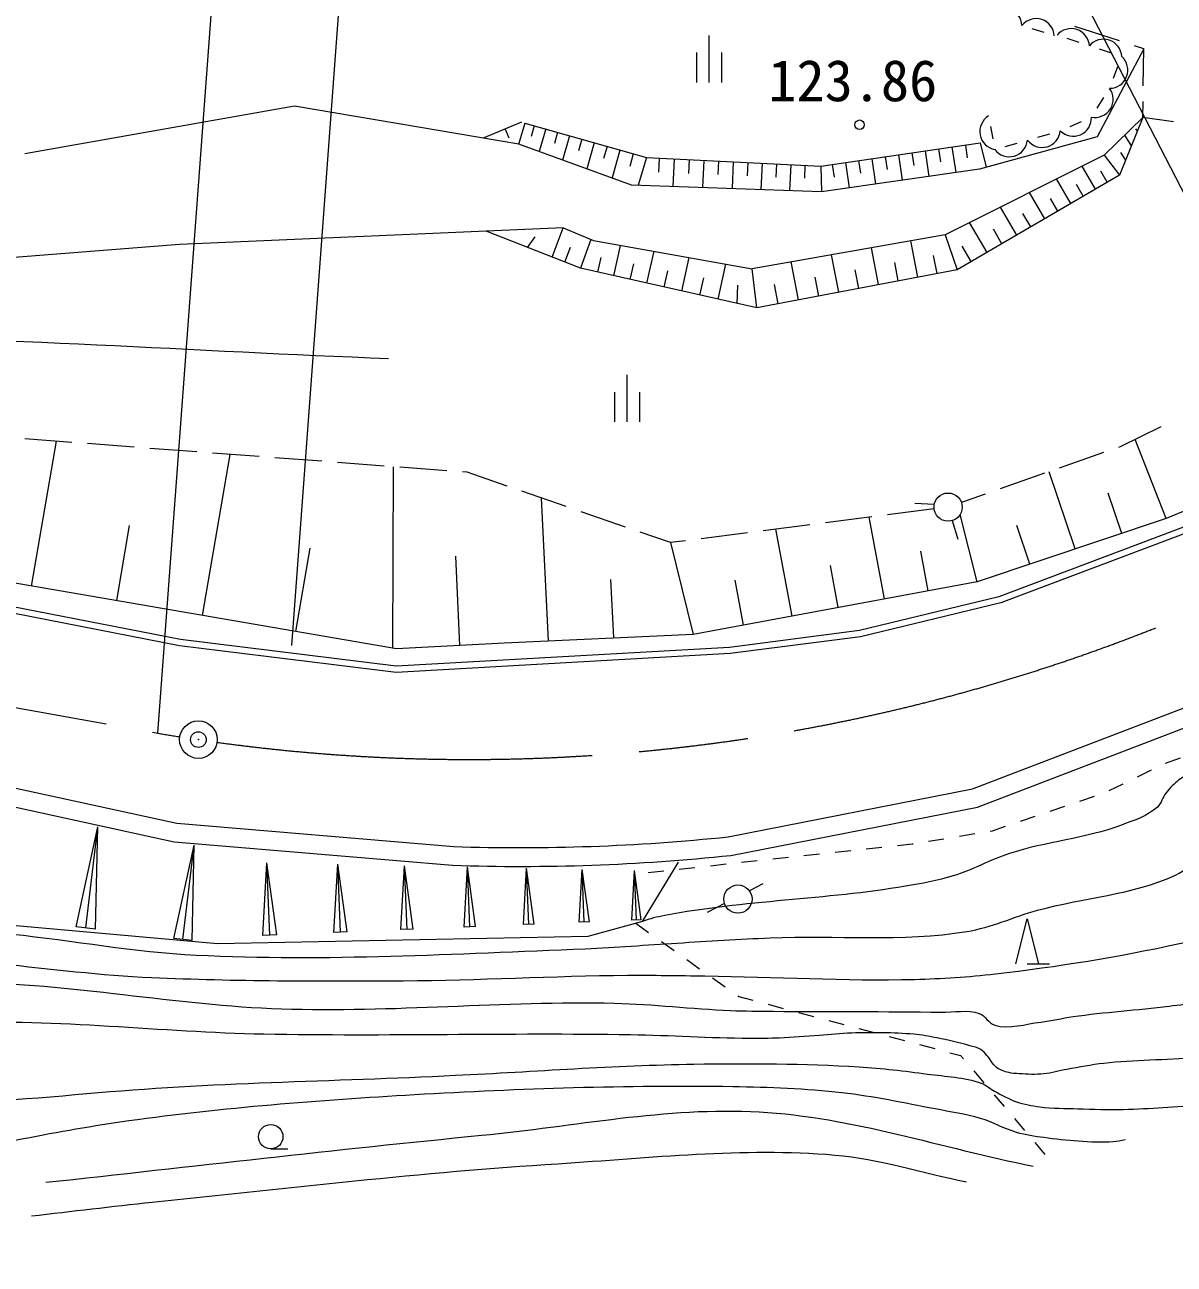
# Model space of a CAD drawing. Units: millimetres, scale not verified. Extents: x 40000 to 680000, y 20000 to 380000.
# Drawn here: x 345406 to 382084, y 268589 to 308137 of the extents above; entities that cross this region are included whole.
import ezdxf
from ezdxf.enums import TextEntityAlignment as Align

# ---------------------------------------------------------------- set-up
doc = ezdxf.new("R2010")
doc.units = ezdxf.units.MM
doc.header["$LTSCALE"] = 1000
doc.header["$PDMODE"] = 32
doc.header["$PDSIZE"] = 500
doc.linetypes.add('CHAIN', pattern=[18.5, 12, -1.5, 3.5, -1.5])
for name, color, linetype, lineweight in [('M-BGD', 7, 'Continuous', 13), ('M-BMK', 2, 'CHAIN', 13), ('M-STR-HTXT', 7, 'Continuous', 13), ('M-WORK', 1, 'Continuous', 13)]:
    doc.layers.add(name, color=color, linetype=linetype, lineweight=lineweight)
doc.styles.add('ＭＳ ゴシック', font='')
doc.styles.get('ＭＳ ゴシック').set_extended_font_data('MS Gothic')

msp = doc.modelspace()

# ---------------------------------------------------------------- linework, layer by layer
at = {"layer": 'M-BGD'}
for p, q in [((380338, 307624), (378910, 308084)), ((367235, 307800), (367235, 306300)), ((377932, 307888), (377552, 308013)), ((379051, 307570), (378671, 307695)), ((381114, 307375), (379626, 304559)), ((380083, 307232), (379703, 307356)), ((381114, 307375), (380814, 307471)), ((381097, 306190), (381114, 307375)), ((366835, 307250), (366835, 306300)), ((367635, 307250), (367635, 306300)), ((380145, 306430), (380287, 306804)), ((379625, 305481), (379839, 305819)), ((381083, 305181), (381090, 305690)), ((361254, 305028), (360033, 304518)), ((361358, 305003), (361163, 304317)), ((361358, 305003), (365243, 303902)), ((378761, 304892), (379127, 305053)), ((379852, 303978), (381083, 305181)), ((381083, 305181), (380342, 303344)), ((382064, 305038), (381083, 305181)), ((360730, 304809), (360853, 304528)), ((361661, 304917), (361564, 304574)), ((362028, 304813), (361822, 304089)), ((362407, 304706), (362306, 304348)), ((362788, 304598), (362567, 303820)), ((379626, 304559), (375868, 303529)), ((376220, 304890), (376293, 304497)), ((377732, 304550), (378116, 304660)), ((380499, 304611), (380715, 304270)), ((380850, 304819), (380904, 304738)), ((364769, 303024), (361166, 304326)), ((363182, 304486), (363076, 304113)), ((363578, 304374), (363341, 303540)), ((363987, 304258), (363877, 303870)), ((364398, 304141), (364145, 303250)), ((370808, 303626), (375895, 304370)), ((374565, 304175), (374624, 303767)), ((374992, 304238), (375111, 303421)), ((375420, 304300), (375480, 303891)), ((375895, 304370), (376088, 303589)), ((376686, 304253), (377071, 304363)), ((364823, 304021), (364709, 303616)), ((365243, 303902), (364974, 303017)), ((365243, 303902), (370808, 303626)), ((365645, 303882), (365623, 303438)), ((366127, 303858), (366083, 302978)), ((366602, 303834), (366581, 303397)), ((367078, 303811), (367035, 302944)), ((367547, 303787), (367525, 303357)), ((368015, 303764), (367973, 302910)), ((368478, 303741), (368457, 303317)), ((371591, 303740), (371709, 302934)), ((372014, 303802), (372073, 303398)), ((372437, 303864), (372556, 303055)), ((372862, 303926), (372921, 303521)), ((373286, 303988), (373405, 303176)), ((373712, 304050), (373771, 303644)), ((374138, 304113), (374257, 303298)), ((379852, 303978), (374771, 301436)), ((379852, 303978), (380342, 303344)), ((380366, 304065), (380533, 303817)), ((368940, 303718), (368898, 302877)), ((369396, 303696), (369376, 303278)), ((369852, 303673), (369811, 302845)), ((370302, 303651), (370281, 303240)), ((370808, 303626), (370833, 302808)), ((375868, 303529), (370833, 302808)), ((371169, 303679), (371228, 303276)), ((380342, 303344), (375158, 300317)), ((379574, 302896), (379148, 303626)), ((379945, 303112), (379739, 303465)), ((370833, 302808), (364769, 303024)), ((378788, 302436), (378332, 303218)), ((379182, 302667), (378962, 303044)), ((377951, 301948), (377463, 302783)), ((378371, 302193), (378135, 302597)), ((377059, 301427), (376538, 302320)), ((376111, 300873), (375553, 301827)), ((377506, 301688), (377254, 302120)), ((363142, 300368), (360131, 301550)), ((361447, 301034), (361697, 301367)), ((362237, 300723), (362588, 301657)), ((362588, 301657), (363555, 301254)), ((374771, 301436), (368611, 300355)), ((374771, 301436), (375158, 300317)), ((376587, 301151), (376317, 301612)), ((362641, 300565), (362819, 301039)), ((363471, 301289), (363142, 300368)), ((363555, 301254), (368611, 300355)), ((364200, 300130), (364418, 301100)), ((372651, 299845), (372426, 301024)), ((373901, 300084), (373679, 301244)), ((375607, 300579), (375319, 301072)), ((363694, 300244), (363800, 300717)), ((365258, 299891), (365487, 300910)), ((366367, 299642), (366607, 300711)), ((370095, 299356), (369862, 300574)), ((371383, 299602), (371153, 300801)), ((374517, 300202), (374407, 300777)), ((368764, 299102), (363142, 300368)), ((364728, 300011), (364840, 300508)), ((365811, 299767), (365928, 300289)), ((367528, 299380), (367781, 300502)), ((368764, 299102), (368611, 300355)), ((375158, 300317), (368764, 299102)), ((372018, 299724), (371904, 300318)), ((373277, 299965), (373165, 300550)), ((366946, 299511), (367069, 300059)), ((368135, 299243), (368160, 299832)), ((369441, 299231), (369324, 299845)), ((370739, 299479), (370624, 300083)), ((364620, 296969), (364620, 295469)), ((364220, 296419), (364220, 295469)), ((365020, 296419), (365020, 295469)), ((381654, 295304), (380357, 294672)), ((380357, 294672), (380303, 294653)), ((381830, 292379), (380841, 294908)), ((379831, 294487), (378415, 293991)), ((386350, 294283), (381830, 292379)), ((378926, 291411), (378095, 293878)), ((377944, 293825), (376528, 293328)), ((376056, 293163), (375294, 292895)), ((380413, 291906), (379980, 293191)), ((374423, 292689), (372935, 292499)), ((374428, 292833), (373807, 292860)), ((364575, 292110), (363157, 292601)), ((372439, 292436), (370951, 292246)), ((372834, 289816), (372350, 292424)), ((374999, 292316), (375178, 291719)), ((375791, 290366), (375250, 292507)), ((381830, 292379), (375791, 290366)), ((366010, 291614), (365047, 291947)), ((368471, 291929), (366984, 291738)), ((370455, 292182), (368967, 291992)), ((369888, 289269), (369372, 292044)), ((382599, 292190), (376490, 289889)), ((382675, 292004), (376549, 289698)), ((377474, 290927), (377057, 292164)), ((366488, 291675), (366010, 291614)), ((366010, 291614), (366731, 288682)), ((374232, 290076), (373998, 291341)), ((371365, 289544), (371115, 290889)), ((364200, 288582), (364111, 290432)), ((375791, 290366), (366731, 288682)), ((368336, 288981), (368070, 290412)), ((376490, 289889), (372038, 288809)), ((376549, 289698), (372075, 288612)), ((372038, 288809), (367892, 288270)), ((372075, 288612), (367910, 288071)), ((375643, 283755), (382451, 286364)), ((375809, 283176), (382687, 285812)), ((381345, 284354), (380897, 284132)), ((382269, 284731), (381797, 284566)), ((367849, 282226), (375643, 283755)), ((380448, 283911), (380000, 283689)), ((367938, 281632), (375809, 283176)), ((378584, 283196), (378111, 283035)), ((379531, 283518), (379058, 283357)), ((377638, 282873), (377164, 282712)), ((376276, 282409), (376215, 282399)), ((376691, 282551), (376276, 282409)), ((373724, 281987), (373252, 281936)), ((373749, 281991), (373724, 281987)), ((374736, 282154), (374242, 282073)), ((375722, 282318), (375229, 282236)), ((370766, 281669), (370269, 281616)), ((371761, 281776), (371263, 281723)), ((372755, 281883), (372258, 281830)), ((365122, 279527), (366265, 281422)), ((366789, 281242), (366292, 281188)), ((367783, 281349), (367286, 281295)), ((368778, 281456), (368281, 281402)), ((369772, 281562), (369275, 281509)), ((364774, 279570), (364862, 281151)), ((365079, 279582), (364862, 281151)), ((364927, 279576), (364862, 281151)), ((365795, 281135), (365298, 281082)), ((368961, 280724), (368528, 280502)), ((367735, 280098), (367182, 279816)), ((377030, 278178), (377389, 279613)), ((377389, 279613), (377748, 278178)), ((365079, 279582), (364774, 279570)), ((364904, 279467), (365311, 279177)), ((365719, 278888), (366126, 278598)), ((366534, 278308), (366941, 278018)), ((377389, 278178), (378107, 278178)), ((367348, 277728), (367756, 277438)), ((368163, 277149), (368189, 277131)), ((368189, 277131), (368642, 277010)), ((369125, 276882), (369608, 276753)), ((370091, 276624), (370575, 276496)), ((371058, 276367), (371541, 276239)), ((372024, 276110), (372507, 275982)), ((372991, 275853), (373474, 275725)), ((373957, 275596), (374440, 275468)), ((374923, 275339), (375268, 275248)), ((375268, 275248), (375361, 275138)), ((375686, 274758), (376010, 274378)), ((376335, 273997), (376659, 273617)), ((376984, 273237), (377308, 272856)), ((377633, 272476), (377957, 272095))]:
    msp.add_line(p, q, dxfattribs=at)
for centre, radius in [((372045, 304950), 150), ((374869, 292746), 450), ((350945, 285327), 600), ((368162, 280240), 450)]:
    msp.add_circle(centre, radius, dxfattribs=at)
for centre, start, end in [((376644, 308090), 2.9376, 140.7603), ((377676, 307751), 2.9376, 140.7603), ((378795, 307433), 2.9376, 140.7603), ((379828, 307095), 2.9376, 140.7603), ((380020, 306692), 270.2114, 48.0341), ((379555, 305762), 258.7964, 36.6191), ((376463, 304732), 121.593, 259.4157), ((378860, 305164), 224.8027, 2.6254), ((377867, 304807), 216.9501, 354.7728), ((376821, 304510), 216.9501, 354.7728)]:
    msp.add_arc(centre, 582, start, end, dxfattribs=at)
msp.add_open_spline([(389367, 287123), (388333, 286661), (387299, 286197), (386249, 285772), (385492, 285467), (384705, 285239), (383957, 284911), (383368, 284652), (382755, 284417), (382234, 284040), (382077, 283926), (381942, 283780), (381822, 283628), (381713, 283490), (381676, 283297), (381547, 283178), (381232, 282889), (380801, 282751), (380401, 282601), (379249, 282170), (377995, 282073), (376826, 281693), (376213, 281495), (375646, 281167), (375029, 280978), (374533, 280827), (374019, 280735), (373508, 280648), (370964, 280219), (368359, 280200), (365826, 279713), (365588, 279668), (365347, 279618), (365122, 279527)], degree=3, knots=[0, 0, 0, 0, 1, 1, 1, 2, 2, 2, 3, 3, 3, 4, 4, 4, 5, 5, 5, 6, 6, 6, 7, 7, 7, 8, 8, 8, 9, 9, 9, 10, 10, 10, 11, 11, 11, 11], dxfattribs=at)
msp.add_point((350945, 285327), dxfattribs=at)
at = {"layer": 'M-BMK'}
msp.add_line((331277, 288856), (349656, 285531), dxfattribs=at)
for start, end in [(262.20899, 298.61445), (260.36824, 261.04933)]:
    msp.add_arc((359576, 343984), 59289, start, end, dxfattribs=at)
at = {"layer": 'M-STR-HTXT'}
msp.add_line((353925, 288333), (357158, 331988), dxfattribs=at)
at = {"layer": 'M-WORK'}
for p, q in [((387970, 291937), (368543, 329640)), ((349656, 285531), (352777, 327667)), ((354011, 305542), (345403, 304019)), ((361166, 304326), (354011, 305542)), ((362588, 301657), (350346, 301126)), ((350346, 301126), (340791, 300384)), ((346905, 294810), (345409, 294923)), ((345622, 290229), (346415, 294847)), ((348899, 294660), (347403, 294772)), ((350893, 294509), (349398, 294622)), ((351079, 289292), (351961, 294429)), ((352888, 294359), (351392, 294472)), ((354882, 294208), (353386, 294321)), ((356876, 294058), (355381, 294171)), ((357153, 288249), (357169, 294036)), ((358871, 293908), (357375, 294020)), ((359523, 293858), (359369, 293870)), ((360795, 293418), (359523, 293858)), ((357269, 288229), (327287, 293377)), ((362685, 292764), (361267, 293255)), ((350345, 288323), (328065, 292668)), ((350377, 288521), (328097, 292866)), ((362115, 288476), (361897, 293037)), ((348338, 289763), (348750, 292163)), ((354059, 288781), (354514, 291434)), ((359293, 288332), (359157, 291179)), ((357254, 287469), (350345, 288323)), ((357261, 287670), (350377, 288521)), ((360708, 288404), (357269, 288229)), ((366731, 288682), (360708, 288404)), ((367910, 288071), (357254, 287469)), ((367892, 288270), (357261, 287670)), ((331569, 286726), (350262, 282664)), ((331454, 286137), (350172, 282070)), ((347042, 279358), (347739, 282546)), ((347354, 279321), (347739, 282546)), ((347666, 279284), (347739, 282546)), ((350262, 282664), (359093, 281917)), ((350172, 282070), (359058, 281318)), ((350160, 278986), (350812, 281963)), ((350452, 278951), (350812, 281963)), ((350743, 278916), (350812, 281963)), ((352998, 279082), (353126, 281400)), ((353446, 279100), (353126, 281400)), ((353222, 279091), (353126, 281400)), ((355271, 279176), (355391, 281352)), ((355691, 279193), (355391, 281352)), ((355481, 279185), (355391, 281352)), ((357409, 279265), (357522, 281306)), ((357804, 279281), (357522, 281306)), ((357606, 279273), (357522, 281306)), ((359422, 279348), (359528, 281264)), ((359792, 279363), (359528, 281264)), ((359607, 279356), (359528, 281264)), ((361315, 279426), (361415, 281224)), ((361662, 279441), (361415, 281224)), ((361489, 279434), (361415, 281224)), ((363097, 279500), (363191, 281186)), ((363423, 279514), (363191, 281186)), ((363260, 279507), (363191, 281186)), ((351554, 278813), (340851, 279771)), ((347666, 279284), (347042, 279358)), ((357804, 279281), (357409, 279265)), ((359792, 279363), (359422, 279348)), ((361662, 279441), (361315, 279426)), ((363423, 279514), (363097, 279500)), ((365122, 279527), (363371, 279044)), ((350743, 278916), (350160, 278986)), ((363371, 279044), (351554, 278813)), ((353446, 279100), (352998, 279082)), ((355691, 279193), (355271, 279176)), ((353255, 272268), (353799, 272268))]:
    msp.add_line(p, q, dxfattribs=at)
msp.add_circle((353255, 272657), 389, dxfattribs=at)
for radius, start, end in [(63949, 268.09213, 275.94803), (64549, 268.07849, 275.97205)]:
    msp.add_arc((361222, 345831), radius, start, end, dxfattribs=at)
for points, knots in [([(357017, 297481), (350805, 297714), (344598, 298180), (338382, 298181), (332474, 298182), (326537, 298233), (320672, 297522), (314215, 296739), (307861, 295196), (301563, 293568), (298612, 292806), (295671, 291960), (292832, 290850), (291700, 290407), (290497, 290031), (289537, 289285), (289107, 288951), (288785, 288487), (288493, 288027)], [0, 0, 0, 0, 1, 1, 1, 2, 2, 2, 3, 3, 3, 4, 4, 4, 5, 5, 5, 6, 6, 6, 6]), ([(317319, 268589), (317447, 269267), (317526, 269956), (317705, 270622), (318056, 271924), (318316, 273305), (319049, 274436), (320049, 275979), (321489, 277260), (323048, 278234), (324899, 279389), (327020, 280220), (329181, 280519), (331831, 280885), (334515, 280099), (337179, 279864), (339785, 279633), (342391, 279396), (344993, 279124), (346955, 278919), (348903, 278548), (350874, 278452), (355010, 278251), (359157, 278494), (363295, 278657), (364273, 278695), (365248, 278781), (366225, 278838), (367215, 278896), (368204, 278960), (369195, 279003), (371284, 279095), (373401, 278867), (375465, 279205), (376239, 279331), (376963, 279673), (377720, 279883), (379178, 280287), (380746, 280367), (382120, 281001), (382446, 281152), (382700, 281426), (383000, 281625), (383809, 282162), (384625, 282693), (385474, 283165), (387046, 284038), (388674, 284811), (390314, 285548), (391289, 285986), (392339, 286259), (393284, 286758), (393879, 287072), (394481, 287406), (394966, 287872), (395138, 288036), (395210, 288287), (395383, 288449), (395696, 288740), (396099, 288918), (396474, 289123), (397098, 289463), (397803, 289652), (398399, 290039), (398966, 290408), (399429, 290915), (399939, 291359), (400419, 291777), (400791, 292358), (401369, 292624), (401773, 292810), (402245, 292821), (402689, 292808), (403275, 292790), (403828, 292419), (404412, 292459), (405355, 292524), (406315, 292852), (407089, 293394), (407612, 293761), (407910, 294373), (408299, 294879), (408597, 295268), (408873, 295674), (409161, 296071)], [0, 0, 0, 0, 1, 1, 1, 2, 2, 2, 3, 3, 3, 4, 4, 4, 5, 5, 5, 6, 6, 6, 7, 7, 7, 8, 8, 8, 9, 9, 9, 10, 10, 10, 11, 11, 11, 12, 12, 12, 13, 13, 13, 14, 14, 14, 15, 15, 15, 16, 16, 16, 17, 17, 17, 18, 18, 18, 19, 19, 19, 20, 20, 20, 21, 21, 21, 22, 22, 22, 23, 23, 23, 24, 24, 24, 25, 25, 25, 26, 26, 26, 27, 27, 27, 28, 28, 28, 28]), ([(405960, 290470), (405928, 290453), (405895, 290437), (405863, 290418), (405290, 290082), (404729, 289724), (404185, 289343), (403840, 289102), (403522, 288823), (403180, 288579), (403072, 288502), (402963, 288425), (402848, 288358), (402660, 288249), (402462, 288158), (402265, 288067), (401361, 287649), (400403, 287350), (399516, 286896), (399257, 286763), (399013, 286601), (398768, 286444), (397717, 285769), (396741, 284978), (395672, 284333), (395510, 284235), (395339, 284151), (395170, 284067), (394801, 283883), (394421, 283721), (394049, 283544), (393768, 283410), (393477, 283296), (393210, 283137), (392969, 282993), (392739, 282827), (392526, 282645), (392332, 282478), (392156, 282290), (391989, 282097), (391674, 281734), (391388, 281346), (391114, 280951), (390587, 280192), (390182, 279351), (389637, 278604), (389523, 278449), (389394, 278306), (389265, 278162), (389106, 277985), (388946, 277808), (388773, 277645), (388600, 277481), (388421, 277323), (388230, 277182), (387939, 276967), (387630, 276777), (387315, 276599), (387104, 276480), (386882, 276381), (386662, 276278), (386360, 276135), (386059, 275988), (385748, 275866), (385405, 275731), (385055, 275618), (384702, 275514), (384387, 275421), (384071, 275329), (383748, 275273), (383431, 275217), (383108, 275203), (382788, 275177), (381804, 275098), (380814, 275106), (379833, 274996), (379440, 274952), (379051, 274875), (378662, 274805), (378415, 274761), (378173, 274683), (377923, 274660), (377663, 274635), (377400, 274648), (377140, 274665), (377027, 274672), (376912, 274676), (376803, 274705), (376666, 274740), (376523, 274780), (376411, 274866), (376281, 274964), (376219, 275131), (376109, 275253), (376049, 275319), (375990, 275392), (375913, 275438), (375807, 275503), (375681, 275525), (375562, 275559), (375216, 275659), (374865, 275741), (374511, 275810), (374267, 275859), (374021, 275904), (373773, 275926), (373115, 275984), (372453, 275985), (371793, 275966), (371447, 275956), (371103, 275910), (370758, 275886), (370332, 275856), (369907, 275822), (369481, 275805), (369165, 275793), (368848, 275788), (368531, 275790), (367267, 275800), (366003, 275886), (364738, 275906), (360837, 275969), (356933, 275854), (353031, 275927), (349742, 275989), (346454, 276420), (343167, 276281), (340276, 276159), (337345, 275990), (334551, 275241), (332248, 274623), (329988, 273706), (327974, 272431), (326596, 271558), (325532, 270267), (324311, 269184)], [0, 0, 0, 0, 1, 1, 1, 2, 2, 2, 3, 3, 3, 4, 4, 4, 5, 5, 5, 6, 6, 6, 7, 7, 7, 8, 8, 8, 9, 9, 9, 10, 10, 10, 11, 11, 11, 12, 12, 12, 13, 13, 13, 14, 14, 14, 15, 15, 15, 16, 16, 16, 17, 17, 17, 18, 18, 18, 19, 19, 19, 20, 20, 20, 21, 21, 21, 22, 22, 22, 23, 23, 23, 24, 24, 24, 25, 25, 25, 26, 26, 26, 27, 27, 27, 28, 28, 28, 29, 29, 29, 30, 30, 30, 31, 31, 31, 32, 32, 32, 33, 33, 33, 34, 34, 34, 35, 35, 35, 36, 36, 36, 37, 37, 37, 38, 38, 38, 39, 39, 39, 40, 40, 40, 41, 41, 41, 42, 42, 42, 43, 43, 43, 44, 44, 44, 45, 45, 45, 45]), ([(319296, 269164), (320246, 270704), (320898, 272474), (322147, 273784), (323534, 275240), (325233, 276505), (327121, 277197), (331108, 278659), (335549, 278436), (339795, 278487), (343024, 278526), (346227, 277884), (349452, 277738), (352127, 277617), (354807, 277619), (357485, 277634), (359869, 277648), (362250, 277789), (364634, 277809), (365459, 277815), (366284, 277799), (367110, 277789), (369340, 277761), (371571, 277622), (373801, 277679), (374661, 277701), (375522, 277753), (376377, 277853), (378349, 278082), (380314, 278394), (382252, 278824), (383083, 279009), (383914, 279209), (384709, 279512), (385008, 279626), (385293, 279775), (385571, 279933), (385797, 280063), (386019, 280201), (386222, 280364), (386941, 280942), (387532, 281664), (388211, 282289), (388934, 282955), (389617, 283678), (390429, 284233), (390855, 284524), (391337, 284726), (391804, 284948), (392799, 285420), (393878, 285718), (394838, 286258), (395063, 286385), (395274, 286540), (395470, 286707), (395822, 287008), (396093, 287394), (396442, 287697), (396563, 287802), (396694, 287894), (396827, 287982), (397382, 288344), (397958, 288676), (398550, 288972), (399230, 289310), (399941, 289582), (400645, 289866)], [0, 0, 0, 0, 1, 1, 1, 2, 2, 2, 3, 3, 3, 4, 4, 4, 5, 5, 5, 6, 6, 6, 7, 7, 7, 8, 8, 8, 9, 9, 9, 10, 10, 10, 11, 11, 11, 12, 12, 12, 13, 13, 13, 14, 14, 14, 15, 15, 15, 16, 16, 16, 17, 17, 17, 18, 18, 18, 19, 19, 19, 20, 20, 20, 21, 21, 21, 22, 22, 22, 22]), ([(321418, 268727), (322064, 269788), (322473, 271035), (323354, 271911), (325081, 273630), (327354, 274776), (329618, 275678), (331750, 276526), (334068, 276838), (336340, 277155), (338708, 277486), (341109, 277620), (343500, 277592), (346876, 277553), (350219, 276853), (353593, 276739), (357135, 276619), (360680, 277000), (364223, 276918), (365459, 276889), (366689, 276735), (367925, 276685), (368380, 276666), (368836, 276665), (369292, 276660), (371077, 276638), (372863, 276664), (374648, 276629), (375054, 276622), (375482, 276724), (375864, 276589), (376058, 276521), (376160, 276276), (376357, 276217), (376826, 276077), (377337, 276256), (377824, 276313), (378170, 276354), (378509, 276440), (378854, 276489), (379872, 276631), (380899, 276703), (381920, 276825), (382572, 276904), (383225, 276978), (383874, 277082), (384171, 277129), (384468, 277175), (384759, 277248), (384987, 277304), (385209, 277384), (385432, 277459), (385619, 277521), (385804, 277588), (385990, 277655), (386212, 277734), (386435, 277808), (386653, 277896), (386837, 277970), (387022, 278043), (387196, 278137), (387322, 278205), (387451, 278273), (387558, 278368), (387865, 278639), (388091, 278989), (388342, 279313), (389207, 280430), (389959, 281633), (390824, 282750), (391075, 283074), (391306, 283419), (391608, 283695), (391739, 283814), (391889, 283914), (392045, 283996), (392547, 284261), (393102, 284410), (393633, 284609), (394134, 284798), (394651, 284947), (395141, 285162), (395255, 285212), (395366, 285269), (395472, 285333), (395623, 285424), (395765, 285527), (395905, 285634), (396538, 286121), (397076, 286729), (397734, 287182), (398008, 287371), (398313, 287511), (398608, 287665), (399055, 287897), (399510, 288113), (399965, 288328), (400343, 288506), (400727, 288674), (401108, 288848)], [0, 0, 0, 0, 1, 1, 1, 2, 2, 2, 3, 3, 3, 4, 4, 4, 5, 5, 5, 6, 6, 6, 7, 7, 7, 8, 8, 8, 9, 9, 9, 10, 10, 10, 11, 11, 11, 12, 12, 12, 13, 13, 13, 14, 14, 14, 15, 15, 15, 16, 16, 16, 17, 17, 17, 18, 18, 18, 19, 19, 19, 20, 20, 20, 21, 21, 21, 22, 22, 22, 23, 23, 23, 24, 24, 24, 25, 25, 25, 26, 26, 26, 27, 27, 27, 28, 28, 28, 29, 29, 29, 30, 30, 30, 31, 31, 31, 32, 32, 32, 33, 33, 33, 33]), ([(329077, 269559), (331075, 270502), (332952, 271764), (335071, 272389), (339045, 273562), (343265, 273657), (347391, 274034), (351300, 274391), (355230, 274427), (359150, 274616), (361685, 274739), (364218, 274935), (366756, 274974), (368513, 275001), (370273, 274994), (372026, 274887), (372756, 274842), (373483, 274756), (374207, 274656), (374783, 274577), (375381, 274565), (375926, 274364), (376080, 274308), (376204, 274191), (376348, 274113), (376578, 273989), (376805, 273857), (377052, 273771), (377291, 273689), (377544, 273644), (377795, 273611), (378198, 273557), (378606, 273563), (379011, 273550), (379497, 273535), (379983, 273516), (380469, 273530), (381308, 273555), (382150, 273594), (382981, 273711), (383466, 273779), (383944, 273893), (384418, 274013), (384869, 274126), (385320, 274243), (385755, 274405), (386355, 274628), (386948, 274881), (387504, 275199), (388204, 275598), (388877, 276055), (389484, 276585), (389830, 276888), (390141, 277234), (390418, 277601), (391129, 278541), (391576, 279661), (392268, 280616), (392453, 280872), (392667, 281107), (392881, 281339), (393073, 281548), (393271, 281753), (393484, 281942), (393758, 282186), (394048, 282414), (394348, 282626), (394784, 282932), (395259, 283178), (395705, 283470), (396690, 284114), (397646, 284802), (398617, 285468)], [0, 0, 0, 0, 1, 1, 1, 2, 2, 2, 3, 3, 3, 4, 4, 4, 5, 5, 5, 6, 6, 6, 7, 7, 7, 8, 8, 8, 9, 9, 9, 10, 10, 10, 11, 11, 11, 12, 12, 12, 13, 13, 13, 14, 14, 14, 15, 15, 15, 16, 16, 16, 17, 17, 17, 18, 18, 18, 19, 19, 19, 20, 20, 20, 21, 21, 21, 22, 22, 22, 23, 23, 23, 24, 24, 24, 24]), ([(380520, 272554), (380392, 272533), (380265, 272497), (380135, 272490), (379398, 272452), (378658, 272536), (377926, 272628), (377633, 272665), (377339, 272711), (377055, 272793), (376658, 272907), (376296, 273124), (375900, 273242), (375427, 273382), (374936, 273452), (374452, 273544), (373465, 273733), (372480, 273944), (371482, 274058), (370327, 274189), (369162, 274234), (367999, 274251), (364612, 274302), (361221, 274189), (357839, 273992), (354793, 273814), (351745, 273583), (348723, 273159), (346472, 272844), (344245, 272369), (342022, 271890), (339887, 271430), (337776, 270863), (335654, 270350)], [0, 0, 0, 0, 1, 1, 1, 2, 2, 2, 3, 3, 3, 4, 4, 4, 5, 5, 5, 6, 6, 6, 7, 7, 7, 8, 8, 8, 9, 9, 9, 10, 10, 10, 11, 11, 11, 11]), ([(346080, 271203), (350714, 271703), (355343, 272255), (359983, 272702), (362931, 272985), (365880, 273615), (368838, 273451), (371806, 273286), (374670, 272297), (377587, 271720)], [0, 0, 0, 0, 1, 1, 1, 2, 2, 2, 3, 3, 3, 3]), ([(375451, 271207), (374051, 271492), (372675, 271942), (371251, 272063), (368316, 272313), (365358, 271971), (362418, 271786), (358092, 271513), (353784, 271007), (349473, 270558), (348188, 270424), (346906, 270267), (345622, 270121)], [0, 0, 0, 0, 1, 1, 1, 2, 2, 2, 3, 3, 3, 4, 4, 4, 4])]:
    msp.add_open_spline(points, degree=3, knots=knots, dxfattribs=at)

# ---------------------------------------------------------------- texts
at = {"layer": 'M-BGD', "style": 'ＭＳ ゴシック'}
msp.add_text('123.86', height=1320, dxfattribs=at).set_placement((371827, 305303), align=Align.BOTTOM_CENTER)

doc.saveas('drawing.dxf')
